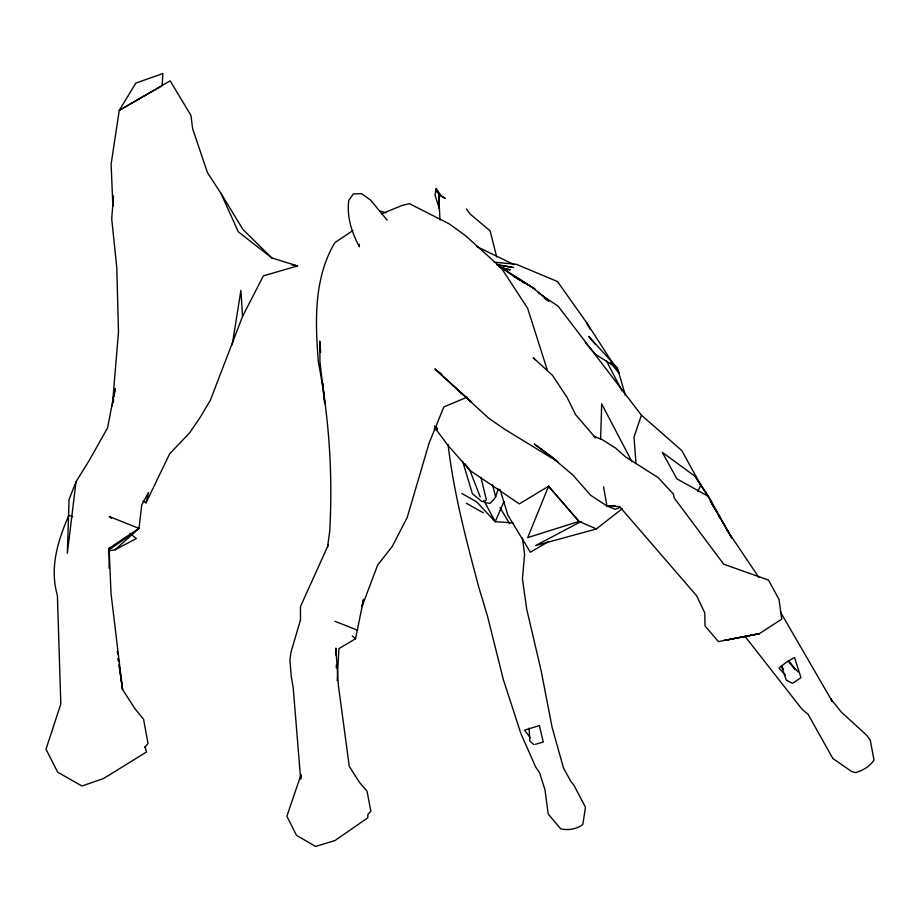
<?xml version="1.0" encoding="UTF-8"?>
<svg xmlns="http://www.w3.org/2000/svg" width="920" height="920" viewBox="0 0 920 920"><rect width="100%" height="100%" fill="white"/><g stroke="black" fill="none" stroke-linecap="round" stroke-linejoin="round"><path stroke-width="1.38" d="M600.622 439.346L601.68 403.88L631.959 461.725M337.18 680.65L338.94 648.6L355.557 638.744L363.596 599.299L362.1 605.463M162.104 85.744L162.943 73.531L135.849 83.087L119.266 110.354L111.113 164.117L112.895 206.367M113.516 195.88L111.711 218.707L116.794 267.835L118.484 332.189L112.332 405.846M76.026 481.746L67.332 553.265L69.081 499.422L76.026 481.746L89.447 460.046L107.559 427.915L115.172 388.527L114.034 396.669M327.509 547.389L329.728 531.116C332.856 474.605 329.222 417.784 318.389 362.238C315.123 322.069 313.559 278.576 334.811 242.673L352.877 230.564M113.275 402.086L113.654 399.372M232.242 344.724L240.902 290.421L242.558 316.376L210.404 400.154L200.376 417.082L189.658 432.768L169.671 453.767L146.027 502.837L142.899 501.02M301.3 775.502L300.644 779.136L293.204 687.631L291.203 676.223L289.915 659.766L291.134 651.693L300.483 619.873L300.472 606.579L328.371 544.812M439.955 220.052L438.771 194.453L445.222 198.421L441.243 196.006L436.218 188.542L434.976 195.063L439.449 209.162M146.027 502.837L148.511 492.487L141.737 504.93L139.023 528.413L115.057 549.769L108.41 551.011M486.369 502.768L489.808 503.424L494.017 499.249L495.65 496.834L498.191 488.911M538.154 292.686L558.175 306.233L641.401 415.184L633.983 437.161L636.019 463.576M301.047 774.559L286.879 816.247L296.493 835.314L315.617 846.469L334.938 840.558L367.781 817.834L367.85 814.464L370.852 811.279L367.068 791.246L359.386 782.276L349.278 766.383L338.491 686.285L335.823 648.117L335.995 655.178M362.008 606.591L377.671 565.018L392.38 546.273L407.238 517.362L429.053 443.244L443.854 406.904L467.13 397.164M513.13 522.905L495.213 521.697L503.953 501.561M242.558 316.376L263.396 275.851L297.585 265.914L271.848 257.957L238.372 231.897L220.88 193.223L207.448 172.626L192.636 128.72L190.946 115.425L170.165 80.845L119.266 110.354L160.873 86.457M697.693 491.303L700.867 485.265L681.777 450.524L641.401 415.184M144.796 747.408L147.993 743.44L143.6 719.348L134.998 708.745L122.544 689.494L120.152 672.623M581.245 521.456L535.647 545.572L596.229 529.023L622.219 508.748M109.388 549.642L130.191 535.129M792.867 683.169L800.986 677.66L794.5 657.443L785.921 662.492L778.987 668.184L785.461 675.176M109.135 568.18L109.1 548.216L139.023 528.413L109.296 516.545L111.458 518.305M548.734 541.466L530.368 552.23L507.897 515.223L500.02 489.394M115.057 549.769L136.344 538.556L129.846 533.266M381.719 213.762L402.293 205.39L409.446 203.677L449.339 223.939L465.313 235.52L501.262 267.881L527.62 308.269L547.434 370.472M620.425 507.368L615.123 509.3L606.924 505.977L590.651 495.259L572.815 474.973L549.872 455.572L534.336 444.026L555.611 459.966M603.577 486.875L606.924 505.977L614.974 505.563M606.924 505.977L619.585 506.598L696.601 595.7L704.812 612.95L704.973 625.853L718.394 641.608L759.218 633.719L781.758 619.125L778.998 599.403L768.51 580.106L723.695 564.178L674.233 498.007L673.371 494.074L658.145 477.584L625.531 456.895L615.768 448.247L602.289 439.656L594.262 436.413M494.086 262.2L516.384 264.293L557.485 281.543L586.856 322.989L614.031 365.194M496.915 264.776L513.659 267.559L496.846 264.684M291.939 264.96L297.585 265.914M500.641 267.674L510.347 269.893L499.399 267.133M434.136 429.214L436.804 429.916M379.638 210.818L385.917 212.842M72.726 516.752L68.839 515.269C57.695 541.213 49.427 567.525 57.396 595.562L60.823 703.904L46 749.225L57.707 772.236L81.995 786.013L103.695 778.458L146.51 751.996L144.992 746.649M334.926 621.287L357.822 630.315M596.436 528.919L579.014 521.422L548.561 486.266L519.34 503.884L469.947 470.43L447.626 444.947L434.757 427.685M476.859 246.617L514.038 264.615M791.947 683.088L786.255 680.11L781.264 665.712L783.587 669.208M498.72 266.305C516.178 276.782 534.072 287.12 548.837 301.288L544.088 298.091M498.686 266.248L507.414 271.043L498.743 266.11M708.515 496.489L676.89 478.825L662.331 452.364L695.186 476.422L708.515 496.489L731.733 538.016L710.355 500.951L714.219 507.553M462.001 493.603L476.502 501.722L495.213 521.697L483.805 500.434M466.382 503.274L483.345 512.819M513.222 276.023L515.637 277.46M516.292 277.851L534.991 288.995L510.634 274.16M625.428 395.565L617.469 368.149L595.539 354.407L585.338 342.596M557.853 461.771L503.93 428.789L488.497 418.036L434.907 368.931L470.856 401.614L451.754 384.353M506.333 271.158L509.875 273.55M513.406 275.942L519.294 279.933M521.651 281.52L524.009 283.118M549.872 455.572L556.692 460.747M438.242 371.484L441.577 374.026M352.303 635.996L355.557 638.744M533.876 744.625L529.839 741.037L529.092 728.203M441.243 196.006L436.62 191.647L436.218 188.542M434.516 426.017L437.621 429.007L435.953 426.742M271.848 257.957L242.949 229.494L220.88 193.223M535.049 359.72L533.163 357.65L552.483 375.372L567.042 397.302L575.391 414.356L595.55 437.931M617.469 368.149L588.8 336.478L595.113 344.126M798.043 671.956L788.313 660.836L795.018 669.679M610.443 362.698L619.459 373.635L616.354 368.805M530.357 737.782L524.526 730.158L539.361 725.604L543.271 742.037L535.359 744.314M745.188 636.582L801.883 709.044L808.128 714.369L832.853 758.517L851.736 771.569L855.657 772.605C862.81 770.454 869.929 766.486 874 760.035L870.262 740.151L866.686 735.287L841.213 711.965L830.691 698.82L832.404 701.649L780.459 612.076M466.313 208.932L470.304 214.21L490.072 230.77L496.719 257.002M464.83 463.634L469.947 470.43L480.205 496.915M387.216 220.179L370.461 199.973L361.491 193.66L353.395 193.924L348.76 200.341C346.679 216.683 351.693 232.541 359.386 246.802L359.202 244.214M758.747 577.288L728.72 532.565L710.355 500.951M695.186 476.422L712.529 503.435M492.154 516.902L495.213 521.697M500.008 507.736L509.622 523.583M590.111 329.268L586.856 322.989L587.799 325.622M606.372 360.697L622 390.873M462.633 461.368L472.431 493.822L481.62 501.273L484.679 502.009L486.3 499.606L480.999 477.457M492.534 484.863L495.65 496.834M448.097 444.578C453.709 492.867 466.279 540.178 478.687 586.891L487.646 616.699L503.366 679.684L520.962 733.746L535.693 767.05L539.557 772.719L545.008 789.935L548.159 813.924L560.683 828.817C568.019 830.622 576.794 829.173 582.808 824.515L585.476 807.265L573.919 785.208L570.825 781.402L563.477 767.97L552.092 727.283L541.213 671.117L526.712 609.12L522.422 578.852L524.596 554.438L522.514 538.131M118.151 658.559L118.553 661.376L118.266 658.524M119.151 665.597L119.749 669.806M117.3 651.475L117.679 654.293M119.048 664.148L122.544 689.494L111.044 593.607L109.1 548.216M320.666 352.544L319.757 341.216L319.953 361.709L324.76 403.558L323.736 390.804M323.173 383.721L323.391 386.561M438.771 194.453L439.323 206.482M336.248 665.056L336.317 667.874M548.561 486.266L527.689 537.613L579.014 521.422L548.561 486.266M759.218 633.719L724.466 640.412L759.218 633.719"/></g></svg>
